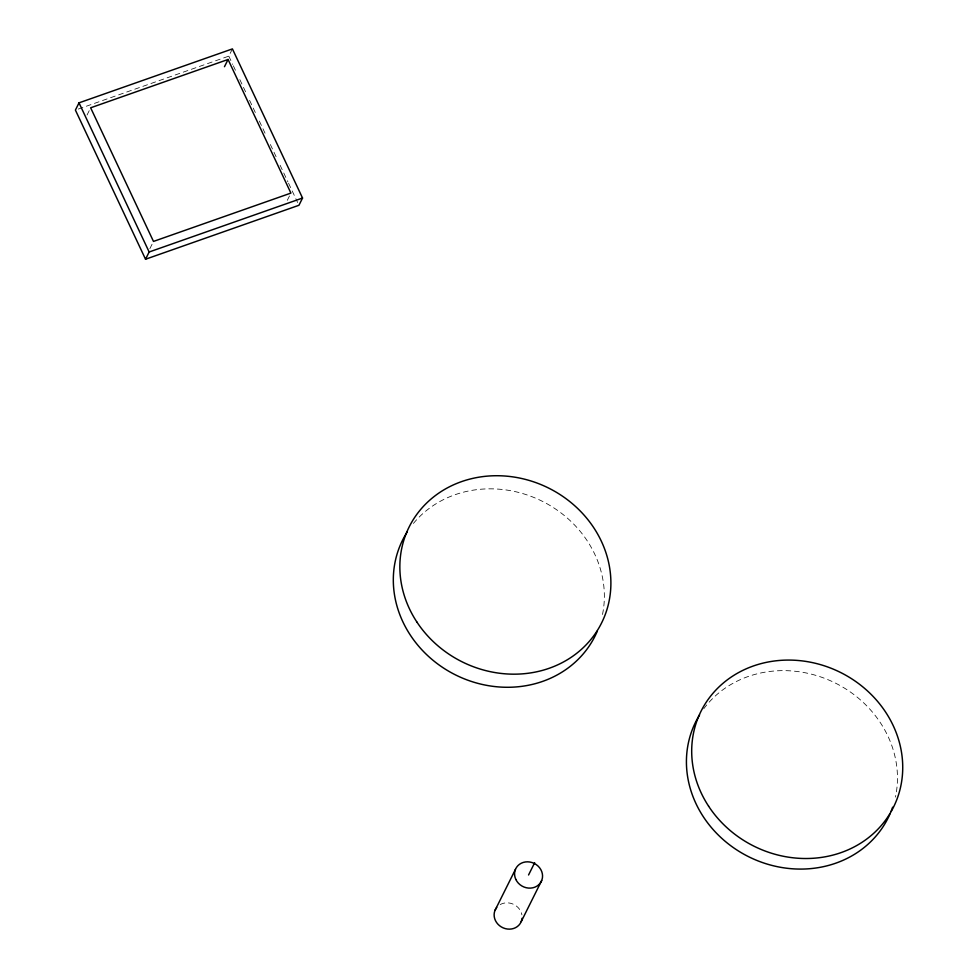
<?xml version="1.0" encoding="UTF-8"?>
<svg xmlns="http://www.w3.org/2000/svg" width="978" height="978" viewBox="0 0 978 978"><rect width="100%" height="100%" fill="white"/><g stroke="black" fill="none" stroke-linecap="round" stroke-linejoin="round"><path stroke-width="0.73" stroke-dasharray="4.89 3.67" d="M87.042 115.037L89.45 110.221M78.264 109.071L228.803 56.137L231.81 50.11M149.878 248.656L152.886 242.63M287.3 200.331L289.708 195.502M228.803 56.137L232.691 64.426M233.351 65.807L236.59 72.714M239.842 79.609L246.334 93.423M249.586 100.331L256.077 114.145M259.329 121.04L266.468 136.235M270.368 144.524L276.86 158.338M280.111 165.233L287.899 181.81M288.547 183.192L297.642 202.532M413.425 523.426A107.531 97.054 26.5 0 1 541.824 501.042A107.531 97.054 26.5 0 1 602.008 616.751M703.732 708.793A107.531 97.054 26.5 0 1 831.936 681.421A107.531 97.054 26.5 0 1 895.432 797.107M500.174 904.577A14.267 12.873 26.5 0 1 521.922 914.87"/><path stroke-width="1.47" d="M79.01 102.849L75.404 110.086L145.539 259.231L298.938 205.282L302.544 198.045L232.409 48.9L79.01 102.849L149.145 251.994L145.539 259.231M224.463 66.712L228.07 59.475L290.906 193.094L153.485 241.419L90.648 107.8L228.07 59.475M495.002 910.396L515.443 869.393M528.56 874.98L534.673 862.718M521.237 921.569L541.678 880.567M149.145 251.994L302.544 198.045M597.375 630.993A107.531 97.054 26.5 0 1 453.645 673.952A107.531 97.054 26.5 0 1 407.227 531.934M889.882 814.185A107.531 97.054 26.5 0 1 746.74 855.75A107.531 97.054 26.5 0 1 699.539 715.004M892.633 807.192A107.531 97.054 26.5 0 1 891.056 811.41M522.056 918.293A14.267 12.873 26.5 0 1 503.23 927.902A14.267 12.873 26.5 0 1 496.714 907.498M416.75 621.825A107.531 97.054 26.5 0 0 599.294 627.253A107.531 97.054 26.5 0 0 500.076 475.773A107.531 97.054 26.5 0 0 416.75 621.825M708.585 806.165A107.531 97.054 26.5 0 0 891.129 811.606A107.531 97.054 26.5 0 0 791.911 660.126A107.531 97.054 26.5 0 0 708.585 806.165M515.834 879.454A14.267 12.873 26.5 0 0 539.966 883.464A14.267 12.873 26.5 0 0 529.893 862.021A14.267 12.873 26.5 0 0 515.834 879.454"/></g></svg>
